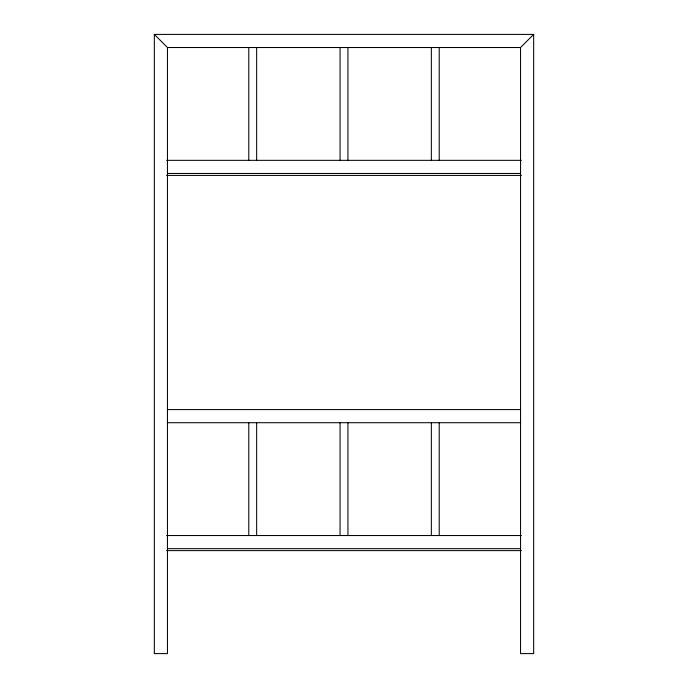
<?xml version="1.0" encoding="UTF-8"?>
<svg xmlns="http://www.w3.org/2000/svg" width="688" height="688" viewBox="0 0 688 688"><rect width="100%" height="100%" fill="white"/><g stroke="black" fill="none" stroke-linecap="round" stroke-linejoin="round"><path stroke-width="1.03" d="M533.673 34.4L533.673 653.6L520.549 653.6L520.549 47.515L533.673 34.4L154.327 34.4L154.327 653.6L167.451 653.6L167.451 47.515L154.327 34.4M167.451 47.515L520.549 47.515M166.625 160.338L521.375 160.338M167.451 173.453L520.549 173.453M166.625 175.423L521.375 175.423M167.451 409.592L520.549 409.592M167.451 422.716L520.549 422.716M166.625 535.531L521.375 535.531M167.451 548.654L520.549 548.654M166.625 550.615L521.375 550.615M439.219 47.515L439.219 160.338M439.219 422.716L439.219 535.531M431.342 47.515L431.342 160.338M431.342 422.716L431.342 535.531M347.939 47.515L347.939 160.338M347.939 422.716L347.939 535.531M340.061 47.515L340.061 160.338M340.061 422.716L340.061 535.531M256.658 47.515L256.658 160.338M256.658 422.716L256.658 535.531M248.781 47.515L248.781 160.338M248.781 422.716L248.781 535.531"/></g></svg>
